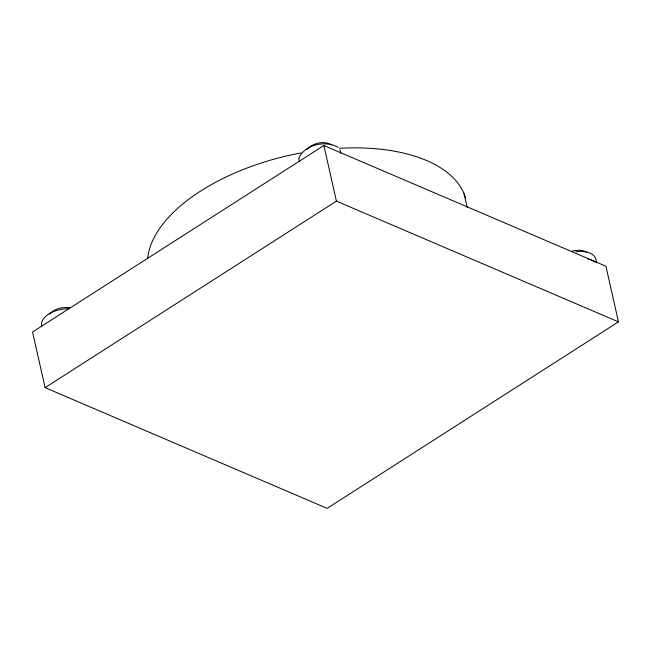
<?xml version="1.0" encoding="UTF-8"?>
<svg xmlns="http://www.w3.org/2000/svg" width="651" height="651" viewBox="0 0 651 651"><rect width="100%" height="100%" fill="white"/><g stroke="black" fill="none" stroke-linecap="round" stroke-linejoin="round"><path stroke-width="0.98" d="M49.533 314.311C54.269 308.59 62.561 306.841 69.673 307.72M306.938 149.518C312.773 142.935 324.117 140.331 331.847 144.97M323.864 145.499L32.55 332.01L45.082 387.63L327.136 508.366L618.45 321.863L605.918 266.235L323.864 145.499L336.404 201.126L618.45 321.863M45.082 387.63L336.404 201.126M571.822 251.196C576.526 250.106 582.018 249.431 586.299 252.149M575.907 251.774C583.98 250.456 596.585 252.108 596.389 262.784M68.729 308.631C58.549 309.079 45 312.163 41.428 323.026L41.843 325.842M338.235 147.362C325.842 140.079 304.627 144.335 298.833 158.234L299.248 161.049M464.033 193.599L467.117 207.278M340.042 149.795L340.855 153.392M147.671 258.382A162.945 83.434 -12.7 0 1 301.226 152.904M339.448 148.29A162.945 83.434 -12.7 0 1 465.709 198.27M587.788 259.065A21.231 10.872 -12.7 0 1 594.99 262.15"/></g></svg>
